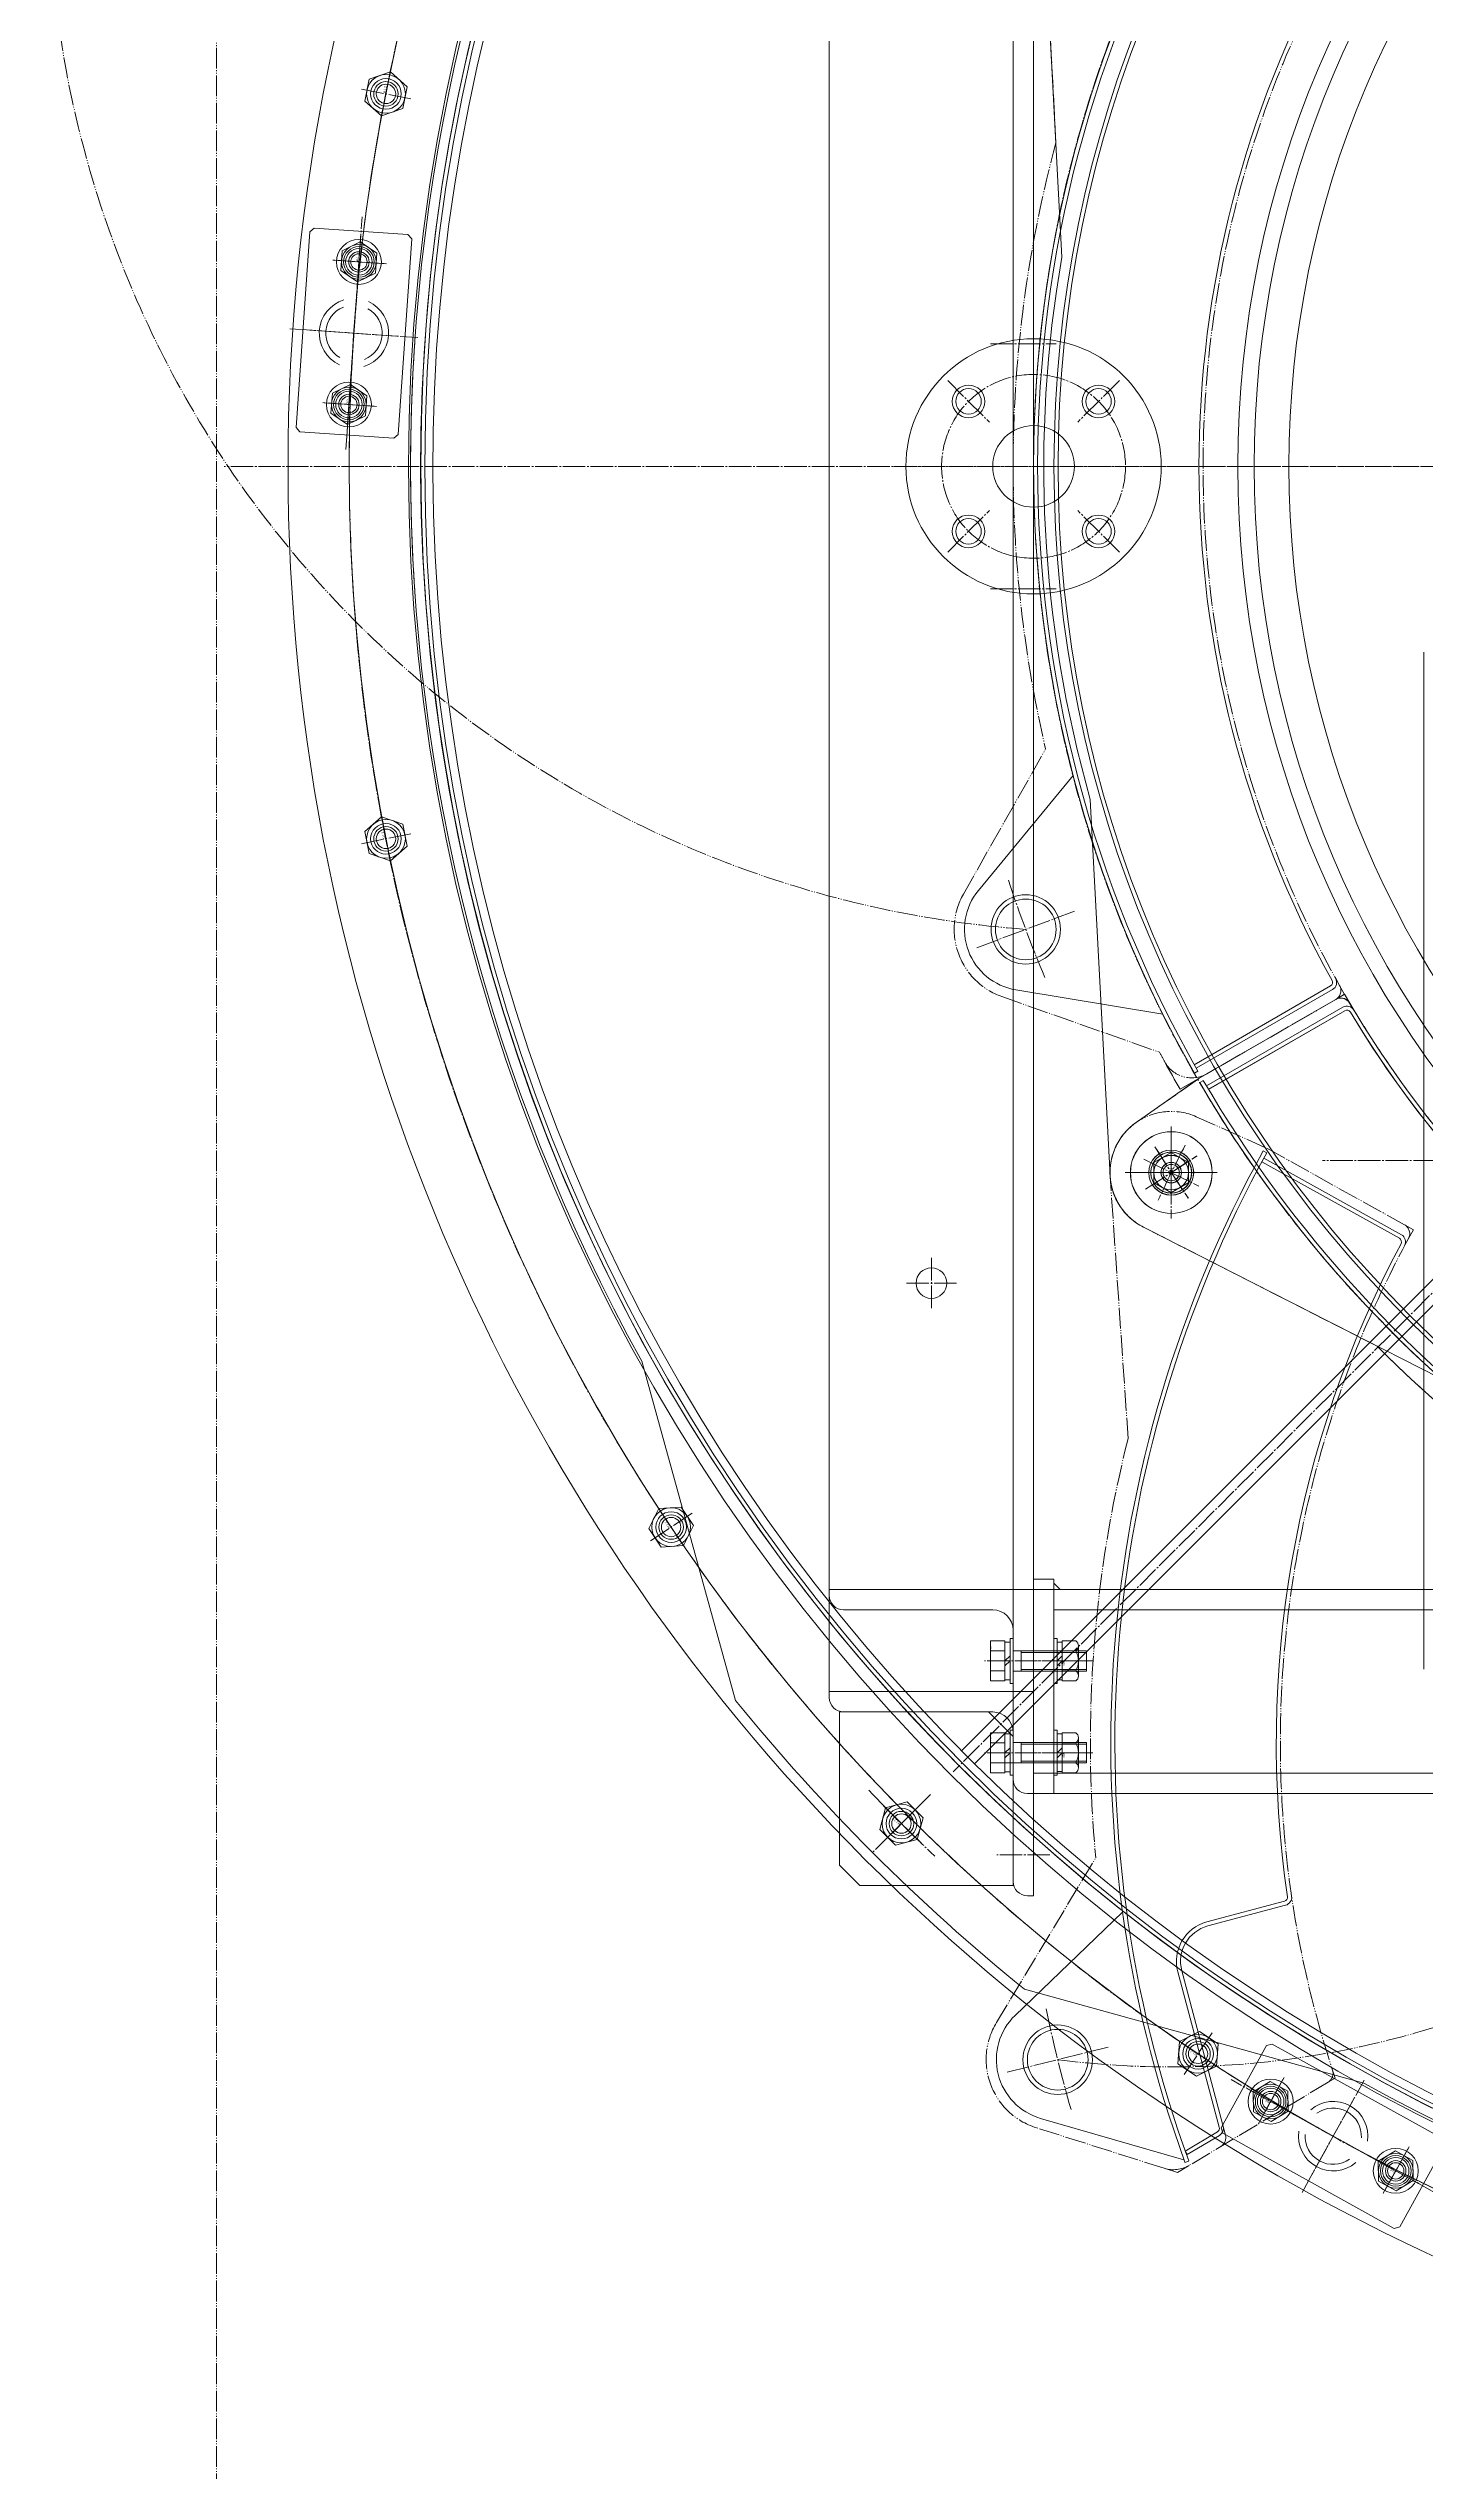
# Model space of a CAD drawing. Units: millimetres at full size. Extents: x -21196 to 21204, y -11807 to 11807.
# Drawn here: x -16682 to -16008, y -502 to 685 of the extents above; entities that cross this region are included whole.
import ezdxf
from ezdxf.enums import TextEntityAlignment as Align

# ---------------------------------------------------------------- set-up
doc = ezdxf.new("R2010")
doc.units = ezdxf.units.MM
doc.header["$LTSCALE"] = 0.5
doc.linetypes.add('USER3', pattern=[26.999999, 20.299999, -1.7, 0.8, -1.7, 0.8, -1.7])
doc.linetypes.add('USER4', pattern=[27.1, 22, -1.7, 1.7, -1.7])
doc.layers.add('1-0_設備-5(241129配置図菊池追記(立面図).jww)(機器配置図 260128.dwg)', color=7, linetype='Continuous', lineweight=9)
doc.styles.add('ＭＳ ゴシック', font='')
doc.styles.get('ＭＳ ゴシック').set_extended_font_data('MS Gothic')

msp = doc.modelspace()

# ---------------------------------------------------------------- linework, layer by layer
at = {"layer": '1-0_設備-5(241129配置図菊池追記(立面図).jww)(機器配置図 260128.dwg)'}
for p, q in [((-16299.5215, -70.1458), (-16299.5215, 1129.8542)), ((-16209.5215, -70.1458), (-16209.5215, 1129.8542)), ((-16199.5215, 1119.8542), (-16199.5215, -60.1458)), ((-16209.5215, 1079.8542), (-16209.5215, -120.1458)), ((-16195.3071, 766.5766), (-16185.6443, 582.2509)), ((-16524.7884, 669.4835), (-16526.9247, 658.7439)), ((-16538.6106, 575.6952), (-16537.927, 585.4714)), ((-16538.6106, 575.6952), (-16530.4861, 570.2152)), ((-16543.4935, 505.8658), (-16542.8099, 515.6419)), ((-16543.4935, 505.8658), (-16535.369, 500.3857)), ((-16008.4149, 388.8529), (-16008.4149, 139.8529)), ((-16226.5178, 272.1524), (-16180.1599, 328.5394)), ((-16226.5178, 272.1524), (-16180.1599, 328.5394)), ((-16162.0627, 132.4099), (-16171.7255, 316.7357)), ((-16526.9247, 300.9645), (-16524.7884, 290.2249)), ((-16136.2419, 211.5511), (-16208.2568, 223.5053)), ((-16136.2419, 211.5511), (-16208.2568, 223.5053)), ((-16054.1112, 225.3904), (-16120.8667, 186.8392)), ((-16054.1112, 225.3904), (-16120.8667, 186.8392)), ((-16053.111, 223.6584), (-16119.8841, 185.0971)), ((-16053.111, 223.6584), (-16119.8841, 185.0971)), ((-16118.4111, 180.1884), (-16051.5611, 218.7842)), ((-16114.8465, 176.4728), (-16048.1156, 215)), ((-16114.809, 176.4972), (-16048.1168, 215.002)), ((-16149.3095, 158.5561), (-16118.4111, 180.1884)), ((-16114.6037, 182.3863), (-16127.7559, 174.7936)), ((-16114.6037, 182.3863), (-16127.7559, 174.7936)), ((-16119.053, 183.6342), (-16120.7977, 182.6562)), ((-16119.053, 183.6342), (-16120.7977, 182.6562)), ((-16118.0938, 178.0621), (-16116.3701, 179.0765)), ((-16118.0562, 178.0865), (-16116.3325, 179.1009)), ((-16087.0488, 144.5975), (-16085.2927, 143.6402)), ((-16140.6284, 129.056), (-16140.6284, 138.856)), ((-16123.6169, 129.0804), (-16123.6169, 138.8804)), ((-16086.7432, 140.9951), (-16019.4374, 103.5734)), ((-16008.4149, -109.1471), (-16008.4149, 139.8529)), ((-16140.6284, 129.056), (-16132.1414, 124.156)), ((-16123.6169, 129.0804), (-16132.1039, 124.1804)), ((-16031.3465, 48.9576), (-16145.7263, 107.2516)), ((-16145.7232, 107.25), (-15981.261, 23.4553)), ((-16345.3618, -124.5647), (-16391.3287, 41.6004)), ((-16387.8722, -40.3201), (-16381.7887, -49.4247)), ((-16299.5215, -73.1458), (-16299.5215, -70.1458)), ((-16199.5215, -70.1458), (-16299.5215, -70.1458)), ((-16199.5215, -70.1458), (-16199.5215, -60.1458)), ((-16199.5215, -70.1458), (-16199.5215, -170.1458)), ((-16219.5215, -80.1458), (-16292.5215, -80.1458)), ((-16189.5215, -80.1469), (-15009.5215, -80.1469)), ((-16211.0215, -116.1458), (-16211.0215, -94.1458)), ((-16209.5215, -94.1458), (-16211.0215, -94.1458)), ((-16209.5215, -163.1458), (-16209.5215, -90.1458)), ((-16209.5215, -116.1458), (-16209.5215, -94.1458)), ((-16220.5215, -114.9607), (-16220.5215, -95.3308)), ((-16213.5215, -95.3308), (-16220.5215, -95.3308)), ((-16213.5215, -100.2383), (-16220.5215, -100.2383)), ((-16213.5215, -95.3308), (-16213.5215, -114.9607)), ((-16211.0215, -95.8958), (-16213.5215, -95.8958)), ((-16213.5215, -105.1458), (-16211.0215, -102.6458)), ((-16211.0215, -105.1458), (-16213.5215, -107.6458)), ((-16173.5215, -100.1458), (-16209.5215, -100.1458)), ((-16205.5215, -110.1458), (-16205.5215, -100.1458)), ((-16173.5215, -100.9578), (-16205.5215, -100.9578)), ((-16188.0215, -95.9458), (-16185.5215, -95.9458)), ((-16188.0215, -105.1458), (-16185.5215, -102.6458)), ((-16185.5215, -105.1458), (-16188.0215, -107.6458)), ((-16185.5215, -95.3458), (-16185.5215, -114.9458)), ((-16185.5215, -95.3458), (-16178.8345, -95.3458)), ((-16185.5215, -100.2458), (-16178.8345, -100.2458)), ((-16177.5215, -97.7958), (-16177.5215, -112.4958)), ((-16173.5215, -110.1458), (-16173.5215, -100.1458)), ((-16213.5215, -110.0532), (-16220.5215, -110.0532)), ((-16213.5215, -114.9607), (-16220.5215, -114.9607)), ((-16213.5215, -114.3957), (-16211.0215, -114.3957)), ((-16211.0215, -116.1458), (-16209.5215, -116.1458)), ((-16173.5215, -110.1458), (-16209.5215, -110.1458)), ((-16173.5215, -109.3338), (-16205.5215, -109.3338)), ((-16185.5215, -114.3458), (-16188.0215, -114.3458)), ((-16178.8345, -110.0458), (-16185.5215, -110.0458)), ((-16178.8345, -114.9458), (-16185.5215, -114.9458)), ((-16299.5215, -123.1458), (-16299.5215, -120.1458)), ((-16199.5215, -120.1458), (-16299.5215, -120.1458)), ((-16219.5215, -130.1458), (-16292.5215, -130.1458)), ((-16199.5215, -120.1458), (-16199.5215, -220.1458)), ((-16220.5215, -159.9607), (-16220.5215, -140.3308)), ((-16213.5215, -140.3308), (-16220.5215, -140.3308)), ((-16213.5215, -140.3308), (-16213.5215, -159.9607)), ((-16211.0215, -140.8958), (-16213.5215, -140.8958)), ((-16211.0215, -161.1458), (-16211.0215, -139.1458)), ((-16209.5215, -139.1458), (-16211.0215, -139.1458)), ((-16209.5215, -161.1458), (-16209.5215, -139.1458)), ((-16209.5215, -213.1458), (-16209.5215, -140.1458)), ((-16188.0215, -140.9458), (-16185.5215, -140.9458)), ((-16185.5215, -140.3458), (-16185.5215, -159.9458)), ((-16185.5215, -140.3458), (-16178.8345, -140.3458)), ((-16213.5215, -145.2383), (-16220.5215, -145.2383)), ((-16213.5215, -150.1458), (-16211.0215, -147.6458)), ((-16211.0215, -150.1458), (-16213.5215, -152.6458)), ((-16173.5215, -145.1458), (-16209.5215, -145.1458)), ((-16205.5215, -155.1458), (-16205.5215, -145.1458)), ((-16173.5215, -145.9578), (-16205.5215, -145.9578)), ((-16188.0215, -150.1458), (-16185.5215, -147.6458)), ((-16185.5215, -150.1458), (-16188.0215, -152.6458)), ((-16185.5215, -145.2458), (-16178.8345, -145.2458)), ((-16177.5215, -142.7958), (-16177.5215, -157.4958)), ((-16173.5215, -155.1458), (-16173.5215, -145.1458)), ((-16213.5215, -155.0533), (-16220.5215, -155.0533)), ((-16213.5215, -159.9607), (-16220.5215, -159.9607)), ((-16213.5215, -159.3958), (-16211.0215, -159.3958)), ((-16211.0215, -161.1458), (-16209.5215, -161.1458)), ((-16173.5215, -155.1458), (-16209.5215, -155.1458)), ((-16173.5215, -154.3338), (-16205.5215, -154.3338)), ((-16199.5215, -160.1458), (-14999.5215, -160.1458)), ((-16185.5215, -159.3458), (-16188.0215, -159.3458)), ((-16178.8345, -155.0458), (-16185.5215, -155.0458)), ((-16178.8345, -159.9458), (-16185.5215, -159.9458)), ((-16202.5215, -170.1458), (-16199.5215, -170.1458)), ((-16199.5215, -170.1458), (-15849.5215, -170.1458)), ((-16274.7788, -187.6602), (-16267.036, -195.403)), ((-16202.5215, -220.1458), (-16199.5215, -220.1458)), ((-16076.6309, -222.8732), (-16114.6879, -233.018)), ((-16076.1158, -224.8057), (-16114.1728, -234.9505)), ((-16208.5219, -278.7477), (-16155.9116, -228.1443)), ((-16128.8628, -257.4903), (-16108.6056, -333.5521)), ((-16126.9302, -256.9755), (-16105.5285, -337.3349)), ((-16203.9405, -265.9861), (-16037.7753, -311.9529)), ((-16128.8005, -302.4129), (-16119.6959, -308.4964)), ((-16125.9193, -349.4517), (-16196.0515, -329.1906)), ((-16083.2592, -330.7453), (-16091.8304, -325.9942)), ((-16083.2592, -330.7453), (-16074.8589, -325.698)), ((-16125.2593, -345.2177), (-16109.5104, -335.7824)), ((-16108.4825, -337.4981), (-16124.2314, -346.9333)), ((-16123.5091, -350.0784), (-16125.3929, -350.7501)), ((-16125.2593, -345.2177), (-16124.2314, -346.9333)), ((-16022.0358, -364.682), (-16030.6071, -359.9309)), ((-16022.0358, -364.682), (-16013.6356, -359.6347))]:
    msp.add_line(p, q, dxfattribs=at)
at = {"layer": '1-0_設備-5(241129配置図菊池追記(立面図).jww)(機器配置図 260128.dwg)', "linetype": 'USER3'}
for p, q in [((-16188.5616, 638.357), (-16195.2673, 766.5598)), ((-16188.5616, 638.357), (-16195.2673, 766.5598)), ((-16233.8324, 270.4148), (-16193.5975, 341.5064)), ((-16233.8324, 270.4148), (-16193.5975, 341.5064)), ((-16215.0143, 220.1687), (-16137.8308, 192.9452)), ((-16215.0143, 220.1687), (-16137.8308, 192.9452)), ((-16118.3735, 180.2128), (-16051.5236, 218.8086)), ((-16051.5249, 218.801), (-16114.6037, 182.3863)), ((-16051.5249, 218.801), (-16114.6037, 182.3863)), ((-16149.2719, 158.5805), (-16118.3735, 180.2128)), ((-16119.8244, 161.3505), (-16085.3879, 145.9624)), ((-16085.3879, 145.9624), (-16017.9228, 108.4521)), ((-16153.2163, 3.832), (-16161.9934, 131.9097)), ((-16031.309, 48.982), (-16145.6887, 107.276)), ((-16217.7028, -282.3045), (-16169.0661, -201.594)), ((-16055.3224, -311.4781), (-16123.6643, -352.4151)), ((-16135.5355, -353.6313), (-16198.3021, -333.7328))]:
    msp.add_line(p, q, dxfattribs=at)
at = {"layer": '1-0_設備-5(241129配置図菊池追記(立面図).jww)(機器配置図 260128.dwg)', "linetype": 'USER4'}
for p, q in [((-16504.4519, 659.8561), (-16528.6597, 664.6713)), ((-16504.4519, 659.8561), (-16528.6597, 664.6713)), ((-16504.4519, 659.8561), (-16528.6597, 664.6713)), ((-16514.1482, 674.3676), (-16518.9634, 650.1598)), ((-16536.2308, 488.0612), (-16528.257, 602.0919)), ((-16528.8599, 593.4706), (-16530.745, 566.5119)), ((-16528.9005, 592.8897), (-16535.5869, 497.2698)), ((-16528.9005, 592.8897), (-16535.5869, 497.2698)), ((-16516.3231, 579.0487), (-16543.2818, 580.9338)), ((-16517.4915, 579.1304), (-16542.1134, 580.8521)), ((-16517.4915, 579.1304), (-16542.1134, 580.8521)), ((-16519.4866, 579.2699), (-16540.1183, 580.7126)), ((-16563.606, 547.2696), (-16500.8819, 542.8835)), ((-16510.6742, 543.5682), (-16553.8136, 546.5848)), ((-16510.6742, 543.5682), (-16553.8136, 546.5848)), ((-16220.6452, 539.8542), (-16188.4151, 539.8542)), ((-16533.7428, 523.6412), (-16535.628, 496.6824)), ((-16521.206, 509.2192), (-16548.1648, 511.1044)), ((-16522.3744, 509.3009), (-16546.9964, 511.0227)), ((-16522.3744, 509.3009), (-16546.9964, 511.0227)), ((-16524.3695, 509.4404), (-16545.0013, 510.8832)), ((-16241.5565, 521.8892), (-16221.1262, 501.4589)), ((-16157.4866, 521.8892), (-16177.9169, 501.4589)), ((-14603.2611, 479.8542), (-16595.7819, 479.8542)), ((-14603.2611, 479.8542), (-16595.7819, 479.8542)), ((-16267.9248, 479.8542), (-16131.1182, 479.8542)), ((-15075.9666, 479.8542), (-16123.0764, 479.8542)), ((-16241.5565, 437.8193), (-16221.1262, 458.2496)), ((-16157.4866, 437.8193), (-16177.9169, 458.2496)), ((-16220.6452, 419.8542), (-16188.4151, 419.8542)), ((-16518.9634, 309.5487), (-16514.1482, 285.3409)), ((-16504.4519, 299.8524), (-16528.6597, 295.0372)), ((-16504.4519, 299.8524), (-16528.6597, 295.0372)), ((-16504.4519, 299.8524), (-16528.6597, 295.0372)), ((-16227.2175, 244.1388), (-16179.4707, 262.0619)), ((-16227.2175, 244.1388), (-16179.4707, 262.0619)), ((-15871.483, 207.8928), (-16238.8279, -159.4522)), ((-16132.1038, 156.4617), (-16132.1038, 111.4991)), ((-16132.0663, 156.4861), (-16132.0663, 111.5235)), ((-16132.1414, 147.4683), (-16132.1414, 120.4437)), ((-16132.1039, 147.4927), (-16132.1039, 120.4681)), ((-16109.6226, 133.9804), (-16154.5851, 133.9804)), ((-16154.5476, 134.0048), (-16109.585, 134.0048)), ((-16118.6291, 133.956), (-16145.6537, 133.956)), ((-16145.6161, 133.9804), (-16118.5916, 133.9804)), ((-16145.5565, 140.5649), (-16118.6512, 127.3959)), ((-16144.7035, 125.7999), (-16119.5793, 142.1121)), ((-16144.7026, 125.7985), (-16119.5051, 142.1624)), ((-16144.666, 125.8243), (-16119.5417, 142.1365)), ((-7181.5306, 139.8529), (-16058.0126, 139.8529)), ((-16249.5215, 92.1953), (-16249.5215, 67.5132)), ((-16237.1805, 79.8542), (-16261.8626, 79.8542)), ((-16366.6844, -32.7476), (-16387.2068, -46.4603)), ((-16366.6844, -32.7476), (-16387.2068, -46.4603)), ((-16366.6844, -32.7476), (-16387.2068, -46.4603)), ((-16383.8019, -29.3427), (-16370.0893, -49.8651)), ((-16170.5215, -105.1458), (-16223.5215, -105.1458)), ((-16184.5215, -105.1469), (-16204.5215, -105.1469)), ((-16177.5215, -105.1458), (-16189.5215, -105.1458)), ((-16170.5215, -150.1458), (-16223.5215, -150.1458)), ((-16184.5215, -150.1469), (-16204.5215, -150.1469)), ((-16177.5215, -150.1458), (-16189.5215, -150.1458)), ((-16191.5777, -155.1458), (-16217.5777, -155.1458)), ((-16249.9516, -170.5758), (-16278.4523, -199.0765)), ((-16254.4207, -175.045), (-16273.9831, -194.6073)), ((-16255.4755, -176.0997), (-16272.9284, -193.5526)), ((-16272.9284, -176.0997), (-16255.4755, -193.5526)), ((-16191.5215, -200.1458), (-16217.5215, -200.1458)), ((-16212.4561, -306.5847), (-16162.9553, -294.3101)), ((-16129.2409, -290.7135), (-16108.7185, -304.4262)), ((-16112.1234, -287.3086), (-16125.836, -307.8311)), ((-16112.1234, -287.3086), (-16125.836, -307.8311)), ((-16112.1234, -287.3086), (-16125.836, -307.8311)), ((-16002.83, -365.6243), (-16102.8071, -310.2061)), ((-16095.2483, -314.396), (-16071.6121, -327.4977)), ((-16094.739, -314.6783), (-16010.9038, -361.1489)), ((-16094.739, -314.6783), (-16010.9038, -361.1489)), ((-16076.8793, -309.1287), (-16089.9811, -332.765)), ((-16077.4472, -310.1531), (-16089.4133, -331.7406)), ((-16077.4472, -310.1531), (-16089.4133, -331.7406)), ((-16078.4168, -311.9024), (-16088.4437, -329.9913)), ((-16068.0603, -365.4121), (-16037.5768, -310.4183)), ((-16042.3358, -319.0038), (-16063.3013, -356.8265)), ((-16042.3358, -319.0038), (-16063.3013, -356.8265)), ((-16015.656, -343.0654), (-16028.7577, -366.7016)), ((-16016.2238, -344.0898), (-16028.1899, -365.6773)), ((-16016.2238, -344.0898), (-16028.1899, -365.6773)), ((-16034.0249, -348.3326), (-16010.3887, -361.4344)), ((-16017.1934, -345.839), (-16027.2203, -363.928))]:
    msp.add_line(p, q, dxfattribs=at)
at = {"layer": '1-0_設備-5(241129配置図菊池追記(立面図).jww)(機器配置図 260128.dwg)', "linetype": 'USER3'}
msp.add_lwpolyline([(-5599.5217, 1359.8529), (-16599.5217, 1359.8529), (-16599.5217, -4640.1471), (-5599.5217, -4640.1471)], close=True, dxfattribs=at)
at = {"layer": '1-0_設備-5(241129配置図菊池追記(立面図).jww)(機器配置図 260128.dwg)'}
for points in [[(-16299.5215, -120.1458), (-16299.5215, 1079.8542), (-16199.5215, 1079.8542), (-16199.5215, -120.1458)], [(-16560.5313, 498.9374), (-16553.8347, 594.7035), (-16551.7001, 596.5591), (-16505.8121, 593.3503), (-16503.9565, 591.2157), (-16510.6531, 495.4496), (-16512.7878, 493.5939), (-16558.6757, 496.8027)], [(-16228.493, -155.4812), (-16234.857, -149.1172), (-15885.5462, 200.1935), (-15879.1823, 193.8295)], [(-16199.5215, -170.1469), (-16199.5215, -65.1469), (-16189.5215, -65.1469), (-16189.5215, -170.1469)], [(-16189.5215, -70.1469), (-16186.5215, -70.1469), (-16189.5215, -67.1469)], [(-16189.5215, -170.1469), (-15009.5215, -170.1469), (-15009.5215, -70.1469), (-16189.5215, -70.1469)], [(-16188.0215, -94.1458), (-16188.0215, -116.1458), (-16189.5215, -116.1458), (-16189.5215, -94.1458)], [(-16209.5215, -142.1458), (-16209.5215, -215.1458), (-16284.5215, -215.1458), (-16294.5215, -205.1458), (-16294.5215, -130.1458), (-16221.5215, -130.1458)], [(-16188.0215, -139.1458), (-16188.0215, -161.1458), (-16189.5215, -161.1458), (-16189.5215, -139.1458)], [(-16022.957, -383.0515), (-16106.9205, -336.5098), (-16107.7001, -333.791), (-16085.3989, -293.5585), (-16082.68, -292.7788), (-15998.7165, -339.3206), (-15997.9369, -342.0394), (-16020.2382, -382.2719)]]:
    msp.add_lwpolyline(points, close=True, dxfattribs=at)
for points in [[(-16526.9247, 658.7439), (-16518.692, 651.5241), (-16508.3231, 655.0438), (-16506.1869, 665.7834)], [(-16506.1869, 665.7834), (-16514.4195, 673.0033), (-16524.7884, 669.4835)], [(-16520.9943, 584.2873), (-16529.1188, 589.7674), (-16537.927, 585.4714)], [(-16530.4861, 570.2152), (-16521.6779, 574.5112), (-16520.9943, 584.2873)], [(-16525.8773, 514.4578), (-16534.0018, 519.9379), (-16542.8099, 515.6419)], [(-16535.369, 500.3857), (-16526.5609, 504.6817), (-16525.8773, 514.4578)], [(-16508.3231, 304.6646), (-16518.692, 308.1844), (-16526.9247, 300.9645)], [(-16524.7884, 290.2249), (-16514.4195, 286.7052), (-16506.1869, 293.925), (-16508.3231, 304.6646)], [(-16051.5249, 218.801), (-16047.215, 221.2901), (-16049.6711, 225.5902)], [(-16051.5249, 218.801), (-16047.215, 221.2901), (-16049.6711, 225.5902)], [(-16044.7555, 216.996), (-16047.2523, 221.2719), (-16051.5611, 218.7842)], [(-16044.7179, 217.0204), (-16047.2148, 221.2963), (-16051.5236, 218.8086)], [(-16047.1156, 213.2679), (-16113.8294, 174.7507), (-16114.8294, 176.4827)], [(-16047.1168, 213.2699), (-16113.7918, 174.7751), (-16114.7918, 176.5071)], [(-16123.6544, 138.856), (-16132.1414, 143.756), (-16140.6284, 138.856)], [(-16140.5909, 138.8804), (-16132.1039, 143.7804), (-16123.6169, 138.8804)], [(-16132.1039, 124.1804), (-16140.5909, 129.0804), (-16140.5909, 138.8804)], [(-16132.1414, 124.156), (-16123.6544, 129.056), (-16123.6544, 138.856)], [(-16020.4093, 101.8254), (-16087.6978, 139.2375), (-16086.7259, 140.9855)], [(-16015.9591, 101.6951), (-16013.5744, 106.0344), (-16017.9228, 108.4521)], [(-16372.1025, -29.7832), (-16383.0291, -30.4993), (-16387.8722, -40.3201)], [(-16381.7887, -49.4247), (-16370.8621, -48.7085), (-16366.0191, -38.8878), (-16372.1025, -29.7832)], [(-15579.5215, -72.1458), (-15581.5215, -70.1458), (-16199.5215, -70.1458)], [(-16261.3678, -174.2492), (-16271.9447, -177.0833), (-16274.7788, -187.6602)], [(-16267.036, -195.403), (-16256.4591, -192.569), (-16253.625, -181.9921), (-16261.3678, -174.2492)], [(-16118.2635, -286.6433), (-16128.0843, -291.4864), (-16128.8005, -302.4129)], [(-16119.6959, -308.4964), (-16109.8751, -303.6533), (-16109.1589, -292.7268), (-16118.2635, -286.6433)], [(-16055.3224, -311.4781), (-16051.8873, -309.4201), (-16053.1391, -305.6367)], [(-16083.6013, -311.1484), (-16092.0015, -316.1957), (-16091.8304, -325.9942)], [(-16074.8589, -325.698), (-16075.03, -315.8995), (-16083.6013, -311.1484)], [(-16135.5355, -353.6313), (-16129.0921, -355.6741), (-16123.6643, -352.4151)], [(-16022.3779, -345.0851), (-16030.7781, -350.1324), (-16030.6071, -359.9309)], [(-16013.6356, -359.6347), (-16013.8066, -349.8362), (-16022.3779, -345.0851)]]:
    msp.add_lwpolyline(points, dxfattribs=at)
for centre, radius in [((-15599.5215, 479.8542), 965), ((-15599.5215, 479.8542), 965), ((-15599.5215, 479.8542), 906), ((-15599.5215, 479.8542), 900), ((-15599.5215, 479.8542), 898), ((-15599.5215, 479.8542), 590.002), ((-15599.5215, 479.8542), 588.002), ((-15599.5215, 479.8542), 500), ((-15599.5215, 479.8542), 492), ((-15599.5215, 479.8542), 475), ((-16516.5558, 662.2637), 9.483), ((-16516.5558, 662.2637), 7.5), ((-16516.5558, 662.2637), 7.5), ((-16516.5558, 662.2637), 6), ((-16516.5558, 662.2637), 4.75), ((-16529.8024, 579.9913), 11), ((-16529.8024, 579.9913), 8.487), ((-16529.8024, 579.9913), 7.5), ((-16529.8024, 579.9913), 7.5), ((-16529.8024, 579.9913), 6.5), ((-16529.8024, 579.9913), 5), ((-16529.8024, 579.9913), 4), ((-16199.5215, 479.8542), 62.5), ((-16534.6854, 510.1618), 11), ((-16534.6854, 510.1618), 8.487), ((-16534.6854, 510.1618), 7.5), ((-16534.6854, 510.1618), 7.5), ((-16534.6854, 510.1618), 6.5), ((-16534.6854, 510.1618), 5), ((-16534.6854, 510.1618), 4), ((-16231.3413, 511.674), 8), ((-16231.3413, 511.674), 6.25), ((-16167.7017, 511.674), 8), ((-16167.7017, 511.674), 6.25), ((-16199.5215, 479.8542), 20), ((-16231.3413, 448.0344), 8), ((-16231.3413, 448.0344), 6.25), ((-16167.7017, 448.0344), 8), ((-16167.7017, 448.0344), 6.25), ((-16516.5558, 297.4448), 9.483), ((-16516.5558, 297.4448), 7.5), ((-16516.5558, 297.4448), 7.5), ((-16516.5558, 297.4448), 6), ((-16516.5558, 297.4448), 4.75), ((-16203.3441, 253.1004), 17), ((-16203.3441, 253.1004), 17), ((-16203.3441, 253.1004), 14.85), ((-16203.3441, 253.1004), 14.85), ((-16132.1038, 133.9804), 20), ((-16132.0663, 134.0048), 20), ((-16132.1414, 133.956), 11), ((-16132.1039, 133.9804), 11), ((-16132.1414, 133.956), 10), ((-16132.1039, 133.9804), 10), ((-16132.1414, 133.956), 8.487), ((-16132.1039, 133.9804), 8.487), ((-16132.1414, 133.956), 5), ((-16132.1039, 133.9804), 5), ((-16132.1038, 133.9804), 5), ((-16132.0663, 134.0048), 5), ((-16132.1414, 133.956), 4), ((-16132.1039, 133.9804), 4), ((-16249.5215, 79.8542), 7.5), ((-16376.9456, -39.6039), 9.483), ((-16376.9456, -39.6039), 7.5), ((-16376.9456, -39.6039), 7.5), ((-16376.9456, -39.6039), 6), ((-16376.9456, -39.6039), 4.75), ((-16264.2019, -184.8261), 9.483), ((-16264.2019, -184.8261), 7.5), ((-16264.2019, -184.8261), 7.5), ((-16264.2019, -184.8261), 6), ((-16264.2019, -184.8261), 4.75), ((-16187.7057, -300.4474), 17), ((-16187.7057, -300.4474), 14.85), ((-16118.9797, -297.5699), 9.483), ((-16118.9797, -297.5699), 7.5), ((-16118.9797, -297.5699), 7.5), ((-16118.9797, -297.5699), 6), ((-16118.9797, -297.5699), 4.75), ((-16083.4302, -320.9469), 11), ((-16083.4302, -320.9469), 8.487), ((-16083.4302, -320.9469), 7.5), ((-16083.4302, -320.9469), 7.5), ((-16083.4302, -320.9469), 6.5), ((-16083.4302, -320.9469), 5), ((-16083.4302, -320.9469), 4), ((-16022.2068, -354.8835), 11), ((-16022.2068, -354.8835), 8.487), ((-16022.2068, -354.8835), 7.5), ((-16022.2068, -354.8835), 7.5), ((-16022.2068, -354.8835), 6.5), ((-16022.2068, -354.8835), 5), ((-16022.2068, -354.8835), 4)]:
    msp.add_circle(centre, radius, dxfattribs=at)
at = {"layer": '1-0_設備-5(241129配置図菊池追記(立面図).jww)(機器配置図 260128.dwg)', "linetype": 'USER4'}
for centre, radius in [((-15599.5215, 479.8542), 935), ((-15599.5215, 479.8542), 935), ((-15599.5215, 479.8542), 600), ((-16199.5215, 479.8542), 45)]:
    msp.add_circle(centre, radius, dxfattribs=at)
at = {"layer": '1-0_設備-5(241129配置図菊池追記(立面図).jww)(機器配置図 260128.dwg)', "linetype": 'USER3'}
msp.add_circle((-16132.1039, 133.9804), 10, dxfattribs=at)
msp.add_circle((-16132.1039, 133.9804), 10, dxfattribs=at)
at = {"layer": '1-0_設備-5(241129配置図菊池追記(立面図).jww)(機器配置図 260128.dwg)'}
for centre, radius, start, end in [((-15599.5215, 479.8542), 935, 108, 72), ((-15599.5215, 479.8542), 900, 106.253, 73.747), ((-15599.5215, 479.8542), 894, 106.239, 73.761), ((-15599.5215, 479.8542), 905, 151.036, 208.964), ((-15599.5187, 479.8599), 600, 150.191, 209.682), ((-15599.5187, 479.8599), 600, 150.191, 209.682), ((-15599.5187, 479.8599), 598, 150.19, 209.684), ((-15599.5187, 479.8599), 598, 150.19, 209.684), ((-15599.5187, 479.8599), 519, 150.998, 209.019), ((-15599.5187, 479.8599), 519, 150.998, 209.019), ((-15599.5215, 479.8542), 595, 170.09, 195.911), ((-16532.2439, 545.0765), 17, 106.667, 245.333), ((-16532.2439, 545.0765), 13.8, 111.771, 240.229), ((-16532.2439, 545.0765), 17, 286.667, 65.333), ((-16532.2439, 545.0765), 13.8, 291.771, 60.229), ((-15599.5215, 479.8542), 905, 175.899, 184.101), ((-16203.3441, 253.1004), 30, 140.575, 260.575), ((-16203.3441, 253.1004), 30, 140.575, 260.575), ((-16055.1114, 227.1223), 2, 300.006, 29.019), ((-16055.1114, 227.1223), 2, 300.006, 29.019), ((-16055.1114, 227.1223), 4, 300.006, 29.019), ((-16055.1114, 227.1223), 4, 300.006, 29.019), ((-16049.0611, 214.4541), 5, 30.557, 120), ((-16046.1168, 211.5379), 4, 30.998, 120), ((-16046.1156, 211.5359), 4, 30.998, 120), ((-15599.3025, 480.1775), 517.391, 210.575, 257.254), ((-16046.1168, 211.5379), 2, 30.998, 120), ((-16046.1156, 211.5359), 2, 30.998, 120), ((-15599.5215, 479.8542), 519, 210.998, 256.793), ((-15599.5215, 479.8542), 519, 210.998, 247.441), ((-15599.5187, 479.8599), 610, 208.563, 210.007), ((-15599.5187, 479.8599), 610, 208.563, 210.007), ((-15599.5215, 479.8542), 600, 210.191, 259.107), ((-15599.5215, 479.8542), 600, 210.191, 259.107), ((-15599.5215, 479.8542), 598, 210.19, 259.108), ((-15599.5215, 479.8542), 598, 210.19, 259.108), ((-16132.1038, 133.9804), 30, 124.996, 242.994), ((-15561.6913, -145.1292), 600, 151.11713, 200.03313), ((-15561.6913, -145.1292), 598, 151.11613, 200.03413), ((-16132.1039, 133.9804), 30, 183.001, 243.001), ((-15561.6913, -145.1292), 519, 151.92413, 188.36713), ((-16021.3811, 100.0774), 2, 331.92413, 60.92613), ((-16021.3811, 100.0774), 4, 331.92413, 60.92613), ((-15599.5215, 479.8542), 610, 224.939, 244.385), ((-16292.5215, -73.1458), 7, 180, 270), ((-16219.5215, -90.1458), 10, 0, 90), ((-16187.3215, -105.1458), 9.8, 330, 30), ((-16180.4635, -97.7958), 2.942, 303.626, 56.374), ((-16180.4635, -112.4958), 2.942, 303.626, 56.374), ((-15599.5215, 479.8542), 960, 219.021, 230.979), ((-16292.5215, -123.1458), 7, 180, 270), ((-16219.5215, -140.1458), 10, 0, 90), ((-16180.4635, -142.7958), 2.942, 303.626, 56.374), ((-16187.3215, -150.1458), 9.8, 330, 30), ((-16202.5215, -163.1458), 7, 180, 270), ((-16180.4635, -157.4958), 2.942, 303.626, 56.374), ((-16202.5215, -213.1458), 7, 180, 270), ((-16077.1461, -220.9407), 2, 284.92613, 8.36713), ((-16077.1461, -220.9407), 4, 284.92613, 8.36713), ((-16109.5365, -252.3432), 20, 104.92613, 194.91313), ((-16109.5365, -252.3432), 18, 104.92613, 194.91313), ((-16187.7251, -300.3693), 30, 133.88613, 253.88613), ((-15599.5215, 479.8542), 905, 241.036, 298.964), ((-16052.8185, -337.9152), 17, 351.667, 130.333), ((-16052.8185, -337.9152), 13.8, 356.771, 125.229), ((-16110.5383, -334.0668), 2, 300.92613, 14.91313), ((-16110.5383, -334.0668), 4, 300.92613, 14.91313), ((-16110.3598, -338.6227), 5, 300.92613, 14.92613), ((-16052.8185, -337.9152), 17, 171.667, 310.333), ((-16052.8185, -337.9152), 13.8, 176.771, 305.229)]:
    msp.add_arc(centre, radius, start, end, dxfattribs=at)
at = {"layer": '1-0_設備-5(241129配置図菊池追記(立面図).jww)(機器配置図 260128.dwg)', "linetype": 'USER3'}
for centre, radius, start, end in [((-16165.3482, 768.1471), 516.446, 140.4, 265.781), ((-15599.5429, 479.8509), 516.976, 150.555, 209.46), ((-15599.5429, 479.8509), 516.976, 150.555, 209.46), ((-15599.5187, 479.8599), 610, 164.939, 193.112), ((-15599.5187, 479.8599), 610, 164.939, 193.112), ((-16203.3724, 253.1757), 35, 150.492, 250.572), ((-16203.3724, 253.1757), 35, 150.492, 250.572), ((-16054.0247, 223.1312), 5, 299.997, 29.459), ((-16054.0247, 223.1312), 5, 299.997, 29.459), ((-16049.0236, 214.4784), 5, 30.557, 120), ((-15599.5684, 479.7857), 516.918, 210.553, 257.164), ((-15599.5187, 479.8599), 610, 208.057, 208.563), ((-15599.5187, 479.8599), 610, 208.057, 208.563), ((-16122.1031, 195.377), 15, 208.563, 299.997), ((-16122.1031, 195.377), 15, 208.563, 299.997), ((-16132.0663, 134.0048), 30, 124.996, 242.994), ((-16132.0636, 133.9607), 30, 65.92213, 183.92013), ((-16020.3525, 104.0822), 5, 331.48313, 60.92613), ((-15561.7742, -145.1242), 516.918, 151.47913, 198.09013), ((-15599.5215, 479.8542), 610, 224.939, 244.385), ((-15561.6913, -145.1292), 610, 165.86513, 185.31113), ((-16132.1039, 133.9804), 437.972, 262.706, 321.78), ((-16187.7251, -300.3693), 35, 148.92613, 252.41013), ((-16057.892, -307.1889), 5, 300.92613, 18.08613), ((-16131.0025, -339.3327), 15, 252.41013, 300.92613)]:
    msp.add_arc(centre, radius, start, end, dxfattribs=at)
at = {"layer": '1-0_設備-5(241129配置図菊池追記(立面図).jww)(機器配置図 260128.dwg)', "linetype": 'USER4'}
for centre, radius, start, end in [((-15599.5184, 479.8597), 645, 198.317, 202.833), ((-15599.5184, 479.8597), 645, 198.317, 202.833), ((-15599.5215, 479.8542), 635, 211.649, 214.352), ((-15599.5215, 479.8542), 635, 211.649, 214.352), ((-15599.5215, 479.8542), 635, 211.652, 214.363), ((-15561.6913, -145.1292), 635, 152.57513, 155.27813), ((-15599.5215, 479.8542), 940, 223.609, 226.391), ((-15599.5215, 479.8542), 940, 224.157, 225.843), ((-15561.6913, -145.1292), 645, 191.66813, 196.18513)]:
    msp.add_arc(centre, radius, start, end, dxfattribs=at)

# ---------------------------------------------------------------- texts
at = {"layer": '1-0_設備-5(241129配置図菊池追記(立面図).jww)(機器配置図 260128.dwg)', "style": 'ＭＳ ゴシック', "width": 0.8}
for rotation, p in [(78.75, (-16516.5537, 662.4218)), (101.25, (-16516.6144, 297.5917)), (123.75, (-16377.056, -39.4906)), (135, (-16264.3323, -184.7366)), (146.25, (-16119.125, -297.5074))]:
    msp.add_text('Ｍ１２', height=1.102, rotation=rotation, dxfattribs=at).set_placement(p, align=Align.BOTTOM_LEFT)
at = {"layer": '1-0_設備-5(241129配置図菊池追記(立面図).jww)(機器配置図 260128.dwg)', "style": 'ＭＳ ゴシック'}
for s, height, rotation, p in [('M10', 0.918, 86, (-16529.8511, 580.2023)), ('M10', 0.918, 86, (-16534.734, 510.3729)), ('M10', 0.918, 90, (-16132.2047, 134.1632)), ('M10', 0.918, 90, (-16130.7885, 134.1876)), ('BT-M10x40L,SW,PW', 0.2203, 90, (-16220.1822, -100.0213)), ('M10', 0.918, 270, (-16185.4583, -105.3529)), ('BT-M10x40L,SW,PW', 0.2203, 90, (-16220.1822, -145.0213)), ('M10', 0.918, 270, (-16185.4583, -150.3529)), ('M10', 0.918, 151, (-16083.6421, -320.9017)), ('M10', 0.918, 151, (-16022.4187, -354.8384))]:
    msp.add_text(s, height=height, rotation=rotation, dxfattribs=at).set_placement(p, align=Align.BOTTOM_LEFT)

doc.saveas('drawing.dxf')
